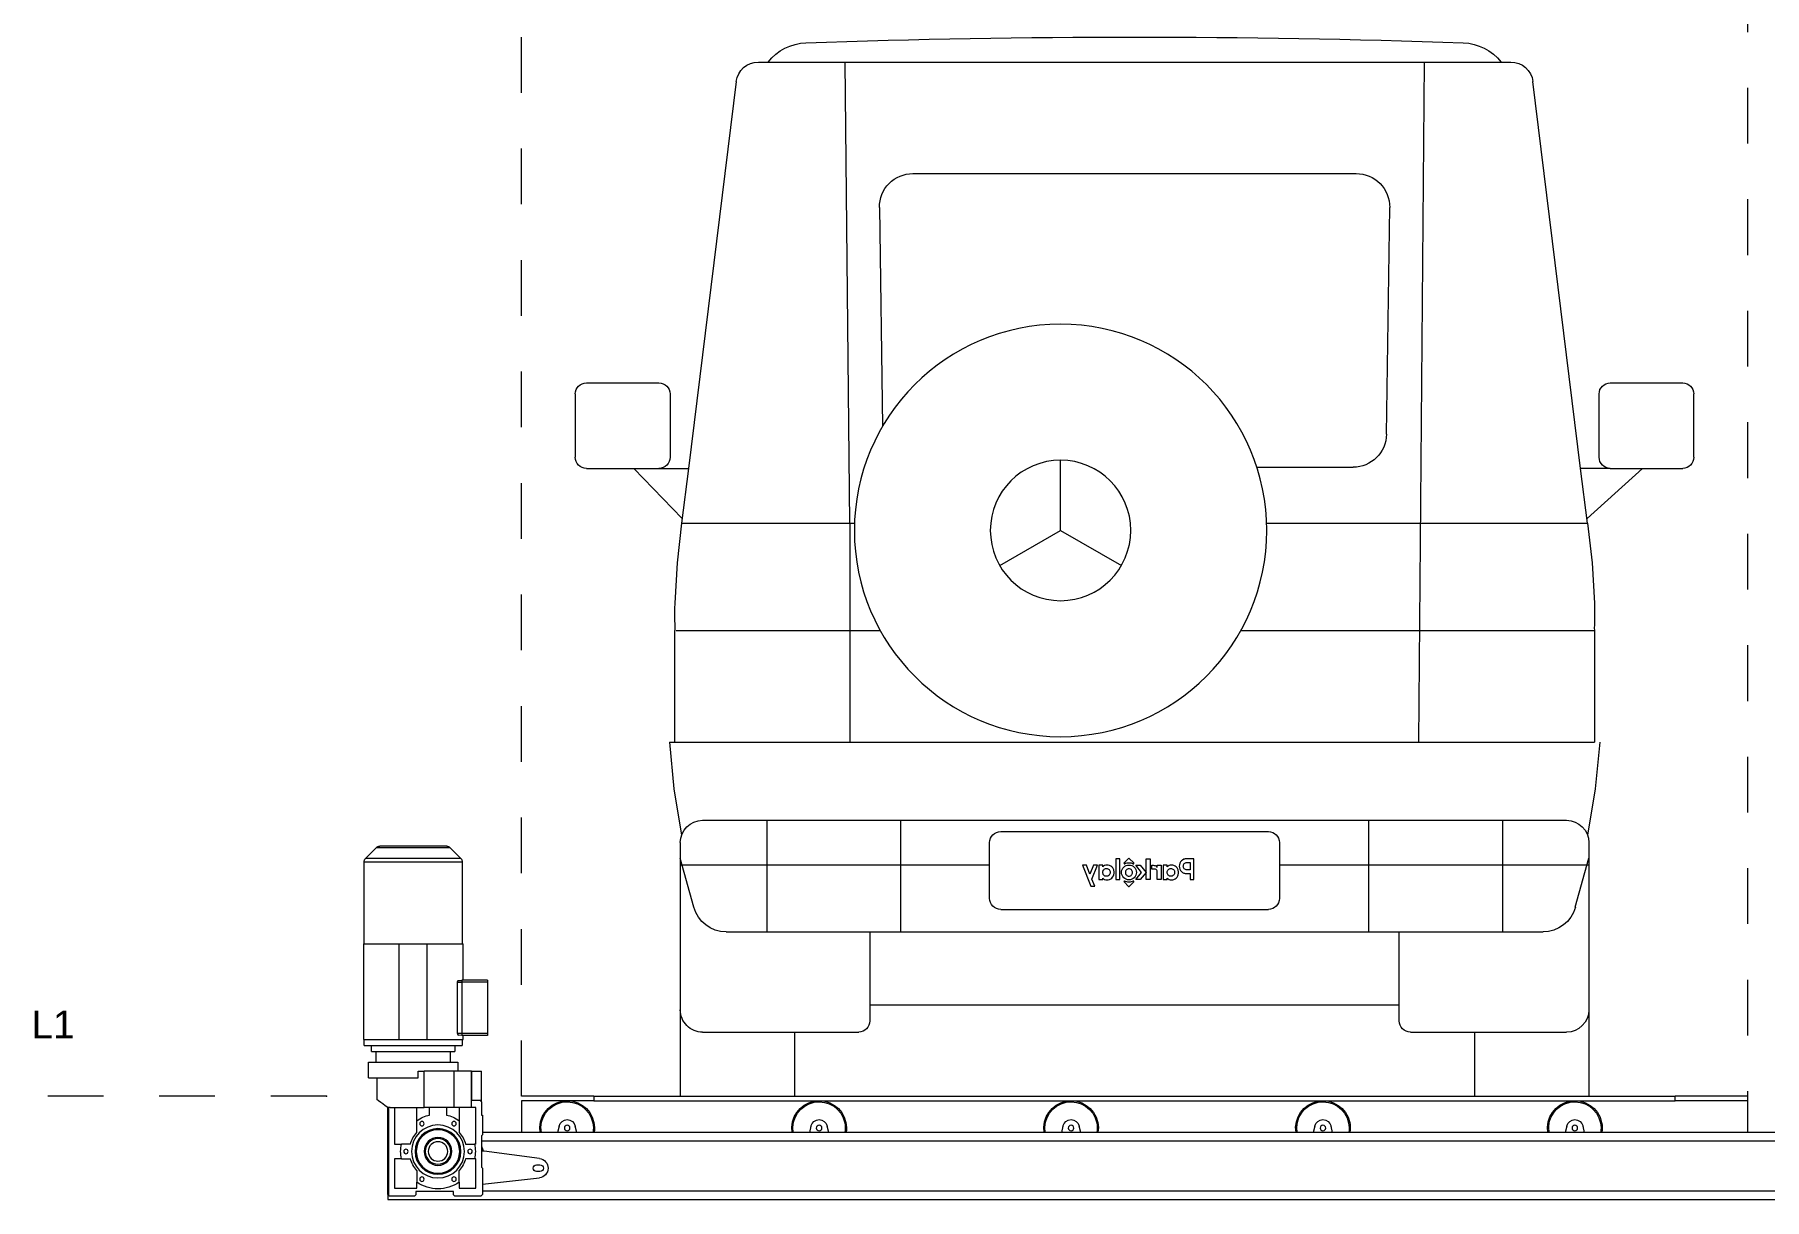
# Model space of a CAD drawing. Header units: inches. Extents: x 9.2 to 90.6, y 12.3 to 34.3.
# Drawn here: x 68.469 to 71.572, y 14.851 to 16.94 of the extents above; entities that cross this region are included whole.
import ezdxf
from ezdxf.enums import TextEntityAlignment as Align

# ---------------------------------------------------------------- set-up
doc = ezdxf.new("R2010")
doc.units = ezdxf.units.IN
doc.header["$MEASUREMENT"] = 0
doc.linetypes.add('CENTER', pattern=[10.16, 6.35, -1.27, 1.27, -1.27])
doc.linetypes.add('PHANTOM', pattern=[12.7, 6.35, -1.27, 1.27, -1.27, 1.27, -1.27])
for name, color, linetype in [('PK24-LABEL', 7, 'Continuous'), ('PK24-LOGO', 7, 'Continuous'), ('PK24E', 7, 'Continuous'), ('PK24E-COMP-CAR', 7, 'Continuous')]:
    doc.layers.add(name, color=color, linetype=linetype)
for name, color, linetype, true_color in [('PK24E-COMP-CAR_ZONE', 250, 'CENTER', 0x383e42), ('PK24E-COMP-PALLET', 132, 'Continuous', 0x00b7c8), ('PK24E-HELPER', 253, 'PHANTOM', 0xa1a1a1), ('PK24E-SYS-SHELF', 31, 'Continuous', 0xffcc5a)]:
    doc.layers.add(name, color=color, linetype=linetype, true_color=true_color)
doc.styles.get("Standard").update_dxf_attribs({"font": 'arial.ttf'})

# ---------------------------------------------------------------- blocks, each defined once
blk = doc.blocks.new('LOGO----DECOR-PK24')
at = {"layer": 'PK24-LOGO', "lineweight": 5}
for p, q in [((-10, 2.13), (-8.71, 2.13)), ((-10, -1.62), (-10, 2.13)), ((-9.29, 1.47), (-9.29, 0.11)), ((-8.76, 1.47), (-9.29, 1.47)), ((-9.29, 0.11), (-8.76, 0.11)), ((-8.61, 1.46), (-8.76, 1.47)), ((-8.76, 0.11), (-8.61, 0.13)), ((-8.71, 2.13), (-8.43, 2.11)), ((-8.48, 1.42), (-8.61, 1.46)), ((-8.61, 0.13), (-8.48, 0.17)), ((-8.36, 1.35), (-8.48, 1.42)), ((-8.48, 0.17), (-8.36, 0.23)), ((-8.43, 2.11), (-8.3, 2.07)), ((-8.26, 1.27), (-8.36, 1.35)), ((-8.36, 0.23), (-8.26, 0.31)), ((-8.3, 2.07), (-8.17, 2.03)), ((-8.19, 1.17), (-8.26, 1.27)), ((-8.26, 0.31), (-8.19, 0.41)), ((-8.13, 1.05), (-8.19, 1.17)), ((-8.19, 0.41), (-8.13, 0.53)), ((-8.17, 2.03), (-7.94, 1.9)), ((-8.09, 0.93), (-8.13, 1.05)), ((-8.13, 0.53), (-8.09, 0.66)), ((-8.08, 0.79), (-8.09, 0.93)), ((-8.09, 0.66), (-8.08, 0.79)), ((-7.94, 1.9), (-7.74, 1.74)), ((-7.74, 1.74), (-7.58, 1.55)), ((-7.58, 0.04), (-7.74, -0.16)), ((-7.58, 1.55), (-7.46, 1.32)), ((-7.46, 0.27), (-7.58, 0.04)), ((-7.46, 1.32), (-7.38, 1.06)), ((-7.38, 0.52), (-7.46, 0.27)), ((-7.38, 1.06), (-7.36, 0.79)), ((-7.36, 0.79), (-7.38, 0.52)), ((-7.19, -0.02), (-7.16, 0.13)), ((-7.16, 0.13), (-7.11, 0.26)), ((-7.11, 0.26), (-6.98, 0.49)), ((-6.98, 0.49), (-6.82, 0.68)), ((-6.82, 0.68), (-6.62, 0.82)), ((-6.62, 0.82), (-6.41, 0.92)), ((-6.42, 0.06), (-6.48, -0.05)), ((-6.33, 0.17), (-6.42, 0.06)), ((-6.41, 0.92), (-6.19, 0.98)), ((-6.23, 0.25), (-6.33, 0.17)), ((-6.11, 0.31), (-6.23, 0.25)), ((-6.19, 0.98), (-5.97, 1)), ((-5.98, 0.35), (-6.11, 0.31)), ((-5.84, 0.36), (-5.98, 0.35)), ((-5.97, 1), (-5.74, 0.98)), ((-5.71, 0.35), (-5.84, 0.36)), ((-5.74, 0.98), (-5.53, 0.92)), ((-5.58, 0.31), (-5.71, 0.35)), ((-5.47, 0.24), (-5.58, 0.31)), ((-5.53, 0.92), (-5.35, 0.82)), ((-5.37, 0.16), (-5.47, 0.24)), ((-5.29, 0.06), (-5.37, 0.16)), ((-5.35, 0.82), (-5.21, 0.7)), ((-5.23, -0.06), (-5.29, 0.06)), ((-5.21, 0.7), (-5.21, 0.95)), ((-5.21, 0.95), (-4.5, 0.95)), ((-4.5, 0.95), (-4.5, -1.62)), ((-3.41, 0.95), (-4.11, 0.95)), ((-4.11, 0.95), (-4.11, -1.62)), ((-3.41, 0.53), (-3.41, 0.95)), ((-3.36, 0.62), (-3.41, 0.53)), ((-3.37, -0.03), (-3.32, 0.06)), ((-3.29, 0.71), (-3.36, 0.62)), ((-3.32, 0.06), (-3.26, 0.13)), ((-3.22, 0.78), (-3.29, 0.71)), ((-3.26, 0.13), (-3.19, 0.19)), ((-3.14, 0.84), (-3.22, 0.78)), ((-3.19, 0.19), (-3.11, 0.23)), ((-3.05, 0.89), (-3.14, 0.84)), ((-3.11, 0.23), (-3.02, 0.26)), ((-2.94, 0.92), (-3.05, 0.89)), ((-3.02, 0.26), (-2.92, 0.27)), ((-2.83, 0.94), (-2.94, 0.92)), ((-2.92, 0.27), (-2.42, 0.27)), ((-2.7, 0.95), (-2.83, 0.94)), ((-2.42, 0.95), (-2.7, 0.95)), ((-2.42, 0.27), (-2.42, 0.95)), ((-1.42, 2.13), (-2.13, 2.13)), ((-2.13, 2.13), (-2.13, -1.62)), ((-1.42, -1.62), (-1.42, 2.13)), ((-0.37, 0.95), (-1.42, -0.33)), ((-0.61, -0.33), (0.44, 0.95)), ((0.44, 0.95), (-0.37, 0.95)), ((0.44, 0.19), (0.36, -0.06)), ((0.56, 0.41), (0.44, 0.19)), ((0.72, 0.61), (0.56, 0.41)), ((0.92, 0.77), (0.72, 0.61)), ((0.77, 1.32), (0.79, 1.37)), ((0.78, 1.26), (0.77, 1.32)), ((0.81, 1.24), (0.78, 1.26)), ((0.79, 1.37), (1.61, 2.19)), ((0.85, 1.23), (0.81, 1.24)), ((0.89, 1.24), (0.85, 1.23)), ((1.07, 1.32), (0.89, 1.24)), ((1.15, 0.9), (0.92, 0.77)), ((1.27, 1.37), (1.07, 1.32)), ((1.07, -0.08), (1.13, 0.03)), ((1.13, 0.03), (1.21, 0.12)), ((1.4, 0.98), (1.15, 0.9)), ((1.21, 0.12), (1.3, 0.2)), ((1.46, 1.41), (1.27, 1.37)), ((1.3, 0.2), (1.41, 0.26)), ((1.67, 1), (1.4, 0.98)), ((1.41, 0.26), (1.54, 0.3)), ((1.67, 1.42), (1.46, 1.41)), ((1.54, 0.3), (1.67, 0.31)), ((1.61, 2.19), (1.67, 2.21)), ((1.67, 2.21), (1.73, 2.19)), ((1.87, 1.41), (1.67, 1.42)), ((1.94, 0.98), (1.67, 1)), ((1.67, 0.31), (1.8, 0.3)), ((1.73, 2.19), (2.54, 1.37)), ((1.8, 0.3), (1.92, 0.26)), ((2.07, 1.37), (1.87, 1.41)), ((1.92, 0.26), (2.03, 0.2)), ((2.19, 0.9), (1.94, 0.98)), ((2.03, 0.2), (2.13, 0.12)), ((2.26, 1.32), (2.07, 1.37)), ((2.13, 0.12), (2.2, 0.03)), ((2.41, 0.77), (2.19, 0.9)), ((2.2, 0.03), (2.26, -0.08)), ((2.45, 1.24), (2.26, 1.32)), ((2.61, 0.61), (2.41, 0.77)), ((2.48, 1.23), (2.45, 1.24)), ((2.52, 1.24), (2.48, 1.23)), ((2.55, 1.26), (2.52, 1.24)), ((2.54, 1.37), (2.57, 1.32)), ((2.57, 1.32), (2.55, 1.26)), ((2.78, 0.41), (2.61, 0.61)), ((2.9, 0.19), (2.78, 0.41)), ((2.98, -0.06), (2.9, 0.19)), ((3.31, 2.13), (4.01, 2.13)), ((3.31, -1.62), (3.31, 2.13)), ((4.01, 2.13), (4.01, -1.62)), ((4.37, -0.02), (4.4, 0.13)), ((4.4, 0.13), (4.45, 0.26)), ((4.45, 0.26), (4.58, 0.49)), ((4.58, 0.49), (4.74, 0.68)), ((4.74, 0.68), (4.93, 0.82)), ((4.93, 0.82), (5.15, 0.92)), ((5.14, 0.06), (5.08, -0.05)), ((5.23, 0.17), (5.14, 0.06)), ((5.15, 0.92), (5.37, 0.98)), ((5.33, 0.25), (5.23, 0.17)), ((5.45, 0.31), (5.33, 0.25)), ((5.37, 0.98), (5.59, 1)), ((5.58, 0.35), (5.45, 0.31)), ((5.72, 0.36), (5.58, 0.35)), ((5.59, 1), (5.82, 0.98)), ((5.85, 0.35), (5.72, 0.36)), ((5.82, 0.98), (6.03, 0.92)), ((5.98, 0.31), (5.85, 0.35)), ((6.09, 0.24), (5.98, 0.31)), ((6.03, 0.92), (6.21, 0.82)), ((6.19, 0.16), (6.09, 0.24)), ((6.27, 0.06), (6.19, 0.16)), ((6.21, 0.82), (6.35, 0.7)), ((6.32, -0.06), (6.27, 0.06)), ((6.35, 0.7), (6.35, 0.95)), ((6.35, 0.95), (7.06, 0.95)), ((7.06, 0.95), (7.06, -1.62)), ((8.33, -1.51), (7.31, 0.95)), ((7.31, 0.95), (8.05, 0.95)), ((8.05, 0.95), (8.68, -0.63)), ((10, 0.95), (8.51, -2.81)), ((8.68, -0.63), (9.27, 0.95)), ((9.27, 0.95), (10, 0.95)), ((-9.29, -1.62), (-10, -1.62)), ((-8.71, -0.55), (-9.29, -0.55)), ((-9.29, -0.55), (-9.29, -1.62)), ((-8.43, -0.52), (-8.71, -0.55)), ((-8.3, -0.49), (-8.43, -0.52)), ((-8.17, -0.44), (-8.3, -0.49)), ((-7.94, -0.32), (-8.17, -0.44)), ((-7.74, -0.16), (-7.94, -0.32)), ((-7.22, -0.33), (-7.21, -0.17)), ((-7.21, -0.5), (-7.22, -0.33)), ((-7.21, -0.17), (-7.19, -0.02)), ((-7.19, -0.65), (-7.21, -0.5)), ((-7.16, -0.79), (-7.19, -0.65)), ((-7.1, -0.92), (-7.16, -0.79)), ((-6.97, -1.15), (-7.1, -0.92)), ((-6.81, -1.34), (-6.97, -1.15)), ((-6.62, -1.48), (-6.81, -1.34)), ((-6.41, -1.59), (-6.62, -1.48)), ((-6.52, -0.18), (-6.53, -0.33)), ((-6.53, -0.33), (-6.52, -0.47)), ((-6.48, -0.05), (-6.52, -0.18)), ((-6.52, -0.47), (-6.48, -0.6)), ((-6.48, -0.6), (-6.42, -0.72)), ((-6.42, -0.72), (-6.33, -0.82)), ((-6.19, -1.65), (-6.41, -1.59)), ((-6.33, -0.82), (-6.23, -0.9)), ((-6.23, -0.9), (-6.11, -0.97)), ((-5.98, -1.67), (-6.19, -1.65)), ((-6.11, -0.97), (-5.98, -1.01)), ((-5.98, -1.01), (-5.84, -1.02)), ((-5.74, -1.65), (-5.98, -1.67)), ((-5.84, -1.02), (-5.71, -1.01)), ((-5.53, -1.57), (-5.74, -1.65)), ((-5.71, -1.01), (-5.58, -0.97)), ((-5.58, -0.97), (-5.47, -0.9)), ((-5.35, -1.47), (-5.53, -1.57)), ((-5.47, -0.9), (-5.37, -0.82)), ((-5.37, -0.82), (-5.29, -0.72)), ((-5.21, -1.33), (-5.35, -1.47)), ((-5.29, -0.72), (-5.23, -0.6)), ((-5.2, -0.19), (-5.23, -0.06)), ((-5.23, -0.6), (-5.2, -0.47)), ((-5.21, -1.62), (-5.21, -1.33)), ((-5.21, -1.33), (-5.21, -1.33)), ((-4.5, -1.62), (-5.21, -1.62)), ((-5.19, -0.33), (-5.2, -0.19)), ((-5.2, -0.47), (-5.19, -0.33)), ((-4.11, -1.62), (-3.41, -1.62)), ((-3.41, -0.21), (-3.4, -0.12)), ((-3.41, -1.62), (-3.41, -0.21)), ((-3.4, -0.12), (-3.37, -0.03)), ((-2.13, -1.62), (-1.42, -1.62)), ((-1.42, -0.33), (-0.37, -1.62)), ((0.44, -1.62), (-0.61, -0.33)), ((-0.37, -1.62), (0.44, -1.62)), ((0.36, -0.06), (0.33, -0.33)), ((0.33, -0.33), (0.36, -0.6)), ((0.36, -0.6), (0.44, -0.85)), ((0.44, -0.85), (0.56, -1.08)), ((0.56, -1.08), (0.72, -1.28)), ((0.72, -1.28), (0.92, -1.44)), ((0.77, -1.98), (0.78, -1.93)), ((0.79, -2.04), (0.77, -1.98)), ((0.78, -1.93), (0.81, -1.9)), ((1.61, -2.85), (0.79, -2.04)), ((0.81, -1.9), (0.85, -1.89)), ((0.85, -1.89), (0.89, -1.9)), ((0.89, -1.9), (1.07, -1.98)), ((0.92, -1.44), (1.15, -1.56)), ((1.02, -0.33), (1.03, -0.2)), ((1.03, -0.46), (1.02, -0.33)), ((1.03, -0.2), (1.07, -0.08)), ((1.07, -0.59), (1.03, -0.46)), ((1.13, -0.7), (1.07, -0.59)), ((1.07, -1.98), (1.27, -2.04)), ((1.21, -0.79), (1.13, -0.7)), ((1.15, -1.56), (1.4, -1.64)), ((1.3, -0.87), (1.21, -0.79)), ((1.27, -2.04), (1.46, -2.07)), ((1.41, -0.93), (1.3, -0.87)), ((1.4, -1.64), (1.67, -1.67)), ((1.54, -0.97), (1.41, -0.93)), ((1.46, -2.07), (1.67, -2.09)), ((1.67, -0.98), (1.54, -0.97)), ((1.67, -2.88), (1.61, -2.85)), ((1.8, -0.97), (1.67, -0.98)), ((1.67, -1.67), (1.94, -1.64)), ((1.67, -2.09), (1.87, -2.07)), ((1.73, -2.85), (1.67, -2.88)), ((2.54, -2.04), (1.73, -2.85)), ((1.92, -0.93), (1.8, -0.97)), ((1.87, -2.07), (2.07, -2.04)), ((2.03, -0.87), (1.92, -0.93)), ((1.94, -1.64), (2.19, -1.56)), ((2.13, -0.79), (2.03, -0.87)), ((2.07, -2.04), (2.26, -1.98)), ((2.2, -0.7), (2.13, -0.79)), ((2.19, -1.56), (2.41, -1.44)), ((2.26, -0.59), (2.2, -0.7)), ((2.26, -0.08), (2.3, -0.2)), ((2.3, -0.46), (2.26, -0.59)), ((2.26, -1.98), (2.45, -1.9)), ((2.3, -0.2), (2.31, -0.33)), ((2.31, -0.33), (2.3, -0.46)), ((2.41, -1.44), (2.61, -1.28)), ((2.45, -1.9), (2.48, -1.89)), ((2.48, -1.89), (2.52, -1.9)), ((2.52, -1.9), (2.55, -1.93)), ((2.57, -1.98), (2.54, -2.04)), ((2.55, -1.93), (2.57, -1.98)), ((2.61, -1.28), (2.78, -1.08)), ((2.78, -1.08), (2.9, -0.85)), ((2.9, -0.85), (2.98, -0.6)), ((3, -0.33), (2.98, -0.06)), ((2.98, -0.6), (3, -0.33)), ((4.01, -1.62), (3.31, -1.62)), ((4.34, -0.17), (4.37, -0.02)), ((4.34, -0.33), (4.34, -0.17)), ((4.34, -0.5), (4.34, -0.33)), ((4.37, -0.65), (4.34, -0.5)), ((4.4, -0.79), (4.37, -0.65)), ((4.46, -0.92), (4.4, -0.79)), ((4.59, -1.15), (4.46, -0.92)), ((4.75, -1.34), (4.59, -1.15)), ((4.94, -1.48), (4.75, -1.34)), ((5.15, -1.59), (4.94, -1.48)), ((5.04, -0.18), (5.03, -0.33)), ((5.03, -0.33), (5.04, -0.47)), ((5.08, -0.05), (5.04, -0.18)), ((5.04, -0.47), (5.08, -0.6)), ((5.08, -0.6), (5.14, -0.72)), ((5.14, -0.72), (5.23, -0.82)), ((5.37, -1.65), (5.15, -1.59)), ((5.23, -0.82), (5.33, -0.9)), ((5.33, -0.9), (5.45, -0.97)), ((5.58, -1.67), (5.37, -1.65)), ((5.45, -0.97), (5.58, -1.01)), ((5.58, -1.01), (5.72, -1.02)), ((5.81, -1.65), (5.58, -1.67)), ((5.72, -1.02), (5.85, -1.01)), ((6.03, -1.57), (5.81, -1.65)), ((5.85, -1.01), (5.98, -0.97)), ((5.98, -0.97), (6.09, -0.9)), ((6.21, -1.47), (6.03, -1.57)), ((6.09, -0.9), (6.19, -0.82)), ((6.19, -0.82), (6.27, -0.72)), ((6.35, -1.33), (6.21, -1.47)), ((6.27, -0.72), (6.32, -0.6)), ((6.36, -0.19), (6.32, -0.06)), ((6.32, -0.6), (6.36, -0.47)), ((6.35, -1.62), (6.35, -1.33)), ((6.35, -1.33), (6.35, -1.33)), ((7.06, -1.62), (6.35, -1.62)), ((6.37, -0.33), (6.36, -0.19)), ((6.36, -0.47), (6.37, -0.33)), ((7.8, -2.81), (8.33, -1.51)), ((8.51, -2.81), (7.8, -2.81))]:
    blk.add_line(p, q, dxfattribs=at)
blk = doc.blocks.new('SUV--ONPALLET-BACK-COMP-PKE24')
at = {"layer": 'PK24E-COMP-CAR', "lineweight": 5}
for p, q in [((67.5, 185.52), (-67.51, 185.52)), ((-51, 63.5), (-52, 185.52)), ((52, 185.52), (51.14, 102.83)), ((-80.03, 112.64), (-71.48, 182.03)), ((71.47, 182.03), (80.02, 112.64)), ((39.77, 165.52), (-39.77, 165.52)), ((-45.2, 118.75), (-45.77, 159.45)), ((45.77, 159.45), (45.22, 120.18)), ((-85.35, 127.98), (-98.35, 127.98)), ((98.35, 127.98), (85.35, 127.98)), ((-100.35, 114.64), (-100.35, 125.98)), ((-83.35, 114.64), (-83.35, 125.98)), ((83.35, 125.98), (83.35, 114.64)), ((100.35, 125.98), (100.35, 114.64)), ((-85.35, 112.64), (-98.35, 112.64)), ((-81.19, 103.64), (-91.13, 112.64)), ((-85.35, 112.64), (-80.03, 112.64)), ((-81.29, 102.83), (-80.03, 112.64)), ((-21.94, 112.83), (-39.2, 112.83)), ((13.28, 101.5), (13.28, 114.1)), ((80.02, 112.64), (81.28, 102.82)), ((85.35, 112.64), (80.02, 112.64)), ((89.84, 112.64), (81.18, 103.63)), ((98.35, 112.64), (85.35, 112.64)), ((-81.28, 102.83), (-82.09, 95.66)), ((-23.7, 102.83), (-81.29, 102.83)), ((81.28, 102.83), (50.26, 102.83)), ((51, 63.5), (51, 102.83)), ((81.28, 102.83), (82.09, 95.66)), ((13.28, 101.5), (2.37, 95.2)), ((24.19, 95.2), (13.28, 101.5)), ((-82.09, 95.66), (-82.5, 88.46)), ((82.09, 95.66), (82.5, 88.46)), ((-82.52, 87.48), (-82.53, 86.5)), ((-82.5, 88.46), (-82.52, 87.48)), ((82.5, 88.46), (82.53, 87.48)), ((82.53, 87.48), (82.54, 86.5)), ((-82.53, 86.5), (-82.52, 85.52)), ((-82.52, 85.52), (-82.5, 84.53)), ((-82.5, 84.53), (-82.49, 84.03)), ((-82.49, 84.03), (-82.5, 83.53)), ((82.52, 85.52), (82.5, 84.53)), ((82.5, 84.53), (82.5, 84.03)), ((82.5, 84.03), (82.5, 83.53)), ((82.54, 86.5), (82.52, 85.52)), ((-82.5, 83.53), (-82.5, 63.5)), ((-19.07, 83.53), (-82.5, 83.53)), ((82.24, 83.53), (45.63, 83.53)), ((82.5, 63.5), (82.5, 83.53)), ((-83.46, 63.5), (-82.66, 55.12)), ((83.46, 63.5), (-82.5, 63.5)), ((83.46, 63.5), (82.67, 55.12)), ((-82.66, 55.12), (-81.27, 46.82)), ((82.67, 55.12), (81.28, 46.82)), ((77.5, 49.5), (-77.5, 49.5)), ((-66, 49.5), (-66, 29.5)), ((-42, 49.5), (-42, 29.5)), ((24, 47.5), (-24, 47.5)), ((42, 49.5), (42, 29.5)), ((66, 49.5), (66, 29.5)), ((-81.5, 45.5), (-81.5, 0)), ((-26, 45.5), (-26, 35.5)), ((26, 35.5), (26, 45.5)), ((81.5, 45.5), (81.5, 0)), ((-79.08, 33.91), (-81.5, 42.69)), ((-47.4, 41.5), (-81.5, 41.5)), ((-26, 41.5), (-73.62, 41.5)), ((81.5, 41.5), (26, 41.5)), ((79.09, 33.91), (81.5, 42.69)), ((24, 33.5), (-24, 33.5)), ((73.3, 29.5), (-73.3, 29.5)), ((-47.5, 13.5), (-47.5, 29.5)), ((47.5, 29.5), (47.5, 13.5)), ((47.5, 16.4), (-47.5, 16.4)), ((-49.5, 11.5), (-77.5, 11.5)), ((-61, 11.5), (-61, 0)), ((77.5, 11.5), (49.5, 11.5)), ((61, 11.5), (61, 0))]:
    blk.add_line(p, q, dxfattribs=at)
for radius in [37, 12.6]:
    blk.add_circle((13.28, 101.5), radius, dxfattribs=at)
for centre, radius, start, end in [((0, -1503.5), 1693.5, 88.00462, 91.99542), ((-58.65, 179.94), 9.04, 91.9954, 141.8296), ((58.65, 179.94), 9.04, 38.1704, 88.0046), ((-67.51, 181.52), 4, 90.0004, 172.6609), ((67.5, 181.52), 4, 7.3392, 90.0002), ((-39.77, 159.52), 6, 90.0001, 180.7189), ((39.77, 159.52), 6, 359.2811, 90.0002), ((-98.35, 125.98), 2, 90, 180), ((-85.35, 125.98), 2, 0, 90), ((85.35, 125.98), 2, 90, 180), ((98.35, 125.98), 2, 0, 90), ((-39.2, 118.83), 6, 180.7189, 270), ((-98.35, 114.64), 2, 180, 270), ((-85.35, 114.64), 2, 270, 360), ((85.35, 114.64), 2, 180, 270), ((98.35, 114.64), 2, 270, 0), ((-77.5, 45.5), 4, 90, 180), ((-24, 45.5), 2, 90, 180), ((24, 45.5), 2, 0, 90), ((77.5, 45.5), 4, 0, 90), ((-24, 35.5), 2, 180, 270), ((24, 35.5), 2, 270, 0), ((-73.3, 35.5), 6, 195.3762, 269.9999), ((73.3, 35.5), 6, 269.9997, 344.6237), ((-77.5, 15.5), 4, 180, 270), ((-49.5, 13.5), 2, 270, 360), ((49.5, 13.5), 2, 180, 270), ((77.5, 15.5), 4, 270, 0)]:
    blk.add_arc(centre, radius, start, end, dxfattribs=at)
at = {"linetype": 'Continuous', "lineweight": 5}
blk.add_blockref('LOGO----DECOR-PK24', (-0.66, 40.48), dxfattribs=at)
blk = doc.blocks.new('*U35')
at = {"layer": 'PK24E-COMP-CAR_ZONE', "lineweight": 5}
blk.add_lwpolyline([(1018, 0), (1018, 200.9), (798, 200.9), (798, 0)], dxfattribs=at)
at = {"layer": 'PK24E-COMP-PALLET', "lineweight": 5}
for p, q in [((798, 0), (811.01, 0)), ((798, 0), (798, -0.8)), ((811.01, -0.8), (811.01, 0)), ((1004.99, 0), (811.01, 0)), ((1004.99, 0), (1004.99, -0.8)), ((1004.99, 0), (1018, 0)), ((798, -0.8), (811.01, -0.8)), ((798, -0.8), (798, -6.5)), ((1004.99, -0.8), (811.01, -0.8)), ((1004.99, -0.8), (1018, -0.8)), ((1018, -0.8), (1018, -6.5))]:
    blk.add_line(p, q, dxfattribs=at)
at = {"layer": 'PK24E-HELPER', "lineweight": 5}
blk.add_line((1053, 0), (1103, 0), dxfattribs=at)
blk.add_point((1053, 0), dxfattribs=at)
at = {"layer": 'PK24E-SYS-SHELF', "lineweight": 5}
for p, q in [((1030.86, 44.62), (1028.86, 42.62)), ((1037.43, 44.62), (1030.86, 44.62)), ((1031.42, 44.85), (1043.44, 44.85)), ((1044, 44.62), (1037.43, 44.62)), ((1046, 42.62), (1044, 44.62)), ((1028.63, 42.06), (1028.63, 38.16)), ((1037.43, 42.06), (1028.63, 42.06)), ((1028.86, 42.62), (1037.43, 42.62)), ((1037.43, 42.62), (1046, 42.62)), ((1046.23, 42.06), (1037.43, 42.06)), ((1046.23, 27.35), (1046.23, 42.06)), ((1028.63, 37.68), (1028.63, 27.35)), ((1034.9, 27.35), (1028.46, 27.35)), ((1028.46, 20.83), (1028.46, 27.35)), ((1039.96, 27.35), (1034.9, 27.35)), ((1034.9, 10.2), (1034.9, 27.35)), ((1046.28, 27.35), (1039.96, 27.35)), ((1039.96, 10.2), (1039.96, 27.35)), ((1046.28, 10.2), (1046.28, 27.35)), ((1024.08, 20.83), (1024.08, 20.47)), ((1024.08, 20.83), (1028.73, 20.83)), ((1024.08, 20.47), (1024.08, 11.28)), ((1024.08, 20.47), (1028.73, 20.47)), ((1028.73, 20.83), (1028.73, 20.47)), ((1029.37, 20.77), (1028.73, 20.75)), ((1028.73, 20.47), (1028.73, 11.28)), ((1029.55, 20.46), (1028.73, 20.45)), ((1029.55, 20.46), (1029.55, 11.29)), ((1024.08, 11.28), (1024.08, 10.92)), ((1024.08, 11.28), (1028.73, 11.28)), ((1024.08, 10.92), (1028.73, 10.92)), ((1028.46, 10.2), (1028.46, 10.92)), ((1034.9, 10.2), (1028.46, 10.2)), ((1028.63, 10.2), (1028.63, 9.1)), ((1029.55, 11.29), (1028.73, 11.3)), ((1028.73, 11.28), (1028.73, 10.92)), ((1029.37, 10.98), (1028.73, 11)), ((1039.96, 10.2), (1034.9, 10.2)), ((1046.28, 10.2), (1039.96, 10.2)), ((1046.23, 9.1), (1046.23, 10.2)), ((1046.23, 9.1), (1028.63, 9.1)), ((1029.96, 9.1), (1029.96, 8)), ((1044.9, 8), (1029.96, 8)), ((1030.81, 8), (1030.81, 6.1)), ((1044.05, 6.1), (1044.05, 8)), ((1044.9, 8), (1044.9, 9.1)), ((1026.98, 4.5), (1025.18, 4.5)), ((1025.18, -0.7), (1025.18, 4.5)), ((1026.98, -2), (1026.98, 4.5)), ((1026.98, 4.5), (1030.11, 4.5)), ((1026.98, 4.5), (1026.98, -0.7)), ((1029.43, 6.1), (1029.43, 4.5)), ((1045.43, 6.1), (1029.43, 6.1)), ((1030.11, 4.5), (1035.48, 4.5)), ((1030.11, 4.5), (1030.11, -2)), ((1035.48, -2), (1035.48, 4.5)), ((1036.52, 4.5), (1035.48, 4.5)), ((1036.52, 3.3), (1036.52, 4.5)), ((1045.43, 3.3), (1036.52, 3.3)), ((1043.98, 3.3), (1043.98, -0.6)), ((1045.43, 3.3), (1045.43, 6.1)), ((1025.48, -0.7), (1025.18, -1)), ((1026.98, -0.7), (1025.18, -0.7)), ((1025.18, -1), (1025.18, -0.7)), ((1025.18, -1), (1025.18, -3.4)), ((1026.18, -2), (1026.98, -2)), ((1026.18, -8.6), (1026.18, -2)), ((1026.98, -2), (1030.11, -2)), ((1029.18, -2), (1029.18, -4.38)), ((1030.11, -2), (1035.48, -2)), ((1031.48, -2), (1031.48, -3.37)), ((1034.48, -3.37), (1034.48, -2)), ((1041.57, -2), (1035.48, -2)), ((1036.78, -4.38), (1036.78, -2)), ((1040.78, -2), (1040.78, -8.6)), ((1041.57, -2), (1041.78, -2)), ((1041.78, -17.8), (1041.78, -2)), ((1041.78, -2), (1041.98, -2)), ((1041.98, -17.6), (1041.98, -2)), ((827.27, -6.5), (827.54, -5.35)), ((830.46, -5.35), (830.73, -6.5)), ((872.47, -6.5), (872.74, -5.35)), ((875.66, -5.35), (875.93, -6.5)), ((917.67, -6.5), (917.94, -5.35)), ((920.86, -5.35), (921.13, -6.5)), ((962.87, -6.5), (963.14, -5.35)), ((966.06, -5.35), (966.33, -6.5)), ((1008.07, -6.5), (1008.34, -5.35)), ((1011.26, -5.35), (1011.53, -6.5)), ((1024.98, -3.4), (1024.98, -6.9)), ((1025.18, -3.4), (1024.98, -3.4)), ((1029.18, -4.38), (1029.18, -6.5)), ((1036.78, -6.5), (1036.78, -4.38)), ((120.5, -6.5), (1024.98, -6.5)), ((1025.18, -8), (120.5, -8)), ((1024.98, -6.9), (1025.18, -7.1)), ((1025.18, -7.1), (1025.18, -12.7)), ((1026.18, -8.6), (1026.41, -8.6)), ((1028.05, -8.6), (1026.41, -8.6)), ((1037.91, -8.6), (1039.55, -8.6)), ((1040.78, -8.6), (1039.55, -8.6)), ((1015.28, -12.29), (1014.68, -12.29)), ((1014.76, -11.16), (1024.72, -9.88)), ((1026.18, -11.2), (1026.41, -11.2)), ((1026.18, -16.5), (1026.18, -11.2)), ((1026.41, -11.2), (1028.05, -11.2)), ((1039.55, -11.2), (1037.91, -11.2)), ((1039.55, -11.2), (1040.78, -11.2)), ((1040.78, -11.2), (1040.78, -16.5)), ((1014.68, -13.51), (1015.28, -13.51)), ((1024.98, -15.79), (1014.78, -14.64)), ((1025.18, -12.7), (1024.98, -12.9)), ((1024.98, -12.9), (1024.98, -17.6)), ((1029.18, -15.42), (1029.18, -13.3)), ((1029.18, -15.42), (1029.18, -16.5)), ((1036.78, -13.3), (1036.78, -15.42)), ((1036.78, -16.5), (1036.78, -15.42)), ((120.5, -17), (1024.98, -17)), ((1041.98, -18.5), (120.5, -18.5)), ((1024.98, -17.6), (1025.28, -17.9)), ((1025.28, -17.9), (1029.98, -17.9)), ((1029.18, -16.5), (1026.18, -16.5)), ((1029.98, -17.9), (1030.18, -17.7)), ((1030.18, -17.1), (1036.98, -17.1)), ((1030.18, -17.7), (1030.18, -17.1)), ((1040.78, -16.5), (1036.78, -16.5)), ((1036.98, -17.1), (1036.98, -17.7)), ((1036.98, -17.7), (1037.18, -17.9)), ((1037.18, -17.9), (1041.68, -17.9)), ((1041.68, -17.9), (1041.78, -17.8)), ((1041.78, -17.8), (1041.98, -17.6)), ((1041.98, -17.6), (1041.98, -18.5))]:
    blk.add_line(p, q, dxfattribs=at)
at = {"layer": 'PK24E-SYS-SHELF', "lineweight": 5, "flags": 128}
for points in [[(1041.98, -2), (1042.43, -1.69), (1042.86, -1.39), (1043.26, -1.11), (1043.63, -0.84), (1043.98, -0.6)], [(1024.72, -9.88), (1024.98, -9.83), (1025.18, -9.77)]]:
    blk.add_lwpolyline(points, dxfattribs=at)
at = {"layer": 'PK24E-SYS-SHELF', "lineweight": 5}
for centre, radius in [((829, -5.7), 0.5), ((874.2, -5.7), 0.5), ((919.4, -5.7), 0.5), ((964.6, -5.7), 0.5), ((1009.8, -5.7), 0.5), ((1032.98, -9.9), 4.75), ((1032.98, -9.9), 4.1), ((1032.98, -9.9), 4), ((1032.98, -9.9), 3.9), ((1030.11, -4.92), 0.4), ((1035.86, -4.92), 0.4), ((1032.98, -9.9), 2.5), ((1032.98, -9.9), 2.3), ((1032.98, -9.9), 1.75), ((1027.23, -9.9), 0.4), ((1038.73, -9.9), 0.4), ((1030.11, -14.88), 0.4), ((1035.86, -14.88), 0.4)]:
    blk.add_circle(centre, radius, dxfattribs=at)
for centre, radius, start, end in [((1031.42, 44.05), 0.8, 90, 135), ((1043.44, 44.05), 0.8, 45, 90), ((1029.43, 42.06), 0.8, 135, 180), ((1045.43, 42.06), 0.8, 0, 45), ((829, -5.7), 4.9, 350.6035, 168.3689), ((829, -5.7), 4.7, 350.1998, 168.3689), ((874.2, -5.7), 4.9, 350.6035, 168.3689), ((874.2, -5.7), 4.7, 350.1998, 168.3689), ((919.4, -5.7), 4.9, 350.6035, 168.3689), ((919.4, -5.7), 4.7, 350.1998, 168.3689), ((964.6, -5.7), 4.9, 350.6035, 168.3689), ((964.6, -5.7), 4.7, 350.1998, 168.3689), ((1009.8, -5.7), 4.9, 350.6035, 168.3689), ((1009.8, -5.7), 4.7, 350.1998, 168.3689), ((829, -5.7), 4.9, 168.3689, 189.3965), ((829, -5.7), 4.7, 168.3689, 189.8002), ((829, -5.7), 1.5, 13.4634, 166.5366), ((874.2, -5.7), 4.9, 168.3689, 189.3965), ((874.2, -5.7), 4.7, 168.3689, 189.8002), ((874.2, -5.7), 1.5, 13.4634, 166.5366), ((919.4, -5.7), 4.9, 168.3689, 189.3965), ((919.4, -5.7), 4.7, 168.3689, 189.8002), ((919.4, -5.7), 1.5, 13.4634, 166.5366), ((964.6, -5.7), 4.9, 168.3689, 189.3965), ((964.6, -5.7), 4.7, 168.3689, 189.8002), ((964.6, -5.7), 1.5, 13.4634, 166.5366), ((1009.8, -5.7), 4.9, 168.3689, 189.3965), ((1009.8, -5.7), 4.7, 168.3689, 189.8002), ((1009.8, -5.7), 1.5, 13.4634, 166.5366), ((1032.98, -9.9), 6.7, 102.9371, 124.5527), ((1032.98, -9.9), 6.7, 55.4473, 77.0629), ((1026.48, -9.9), 1.55, 147.0041, 177.9348), ((1032.98, -9.9), 6.7, 168.8119, 191.1881), ((1032.98, -9.9), 5.1, 138.1675, 165.2322), ((1032.98, -9.9), 5.1, 14.7678, 41.8325), ((1032.98, -9.9), 6.7, 348.8119, 11.1881), ((1014.98, -12.9), 1.75, 97.3268, 263.56), ((1014.68, -12.9), 0.61, 90, 270), ((1015.28, -12.9), 0.61, 270, 90), ((1032.98, -9.9), 5.1, 194.7678, 221.8325), ((1032.98, -9.9), 5.1, 318.1675, 345.2322), ((1032.98, -9.9), 6.7, 235.4473, 304.5527)]:
    blk.add_arc(centre, radius, start, end, dxfattribs=at)
for centre, major_axis, start_param, end_param in [((1037.43, 25.65), (6.62, 6.74), 2.882142, 2.921612), ((1037.43, 6.1), (-6.62, 6.74), 0.21998, 0.259451)]:
    blk.add_ellipse(centre, major_axis=major_axis, ratio=0.963647, start_param=start_param, end_param=end_param, dxfattribs=at)
blk.add_open_spline([(1028.63, 38.16), (1028.63, 38.15), (1028.63, 38.15), (1028.63, 38.11), (1028.63, 38.05), (1028.63, 37.97), (1028.63, 37.89), (1028.63, 37.81), (1028.63, 37.74), (1028.63, 37.69), (1028.63, 37.67), (1028.63, 37.68), (1028.63, 37.68)], degree=3, knots=[0, 0, 0, 0, 0.106429, 0.212827, 0.319695, 0.427386, 0.535619, 0.643874, 0.751735, 0.859119, 0.966135, 1, 1, 1, 1], dxfattribs=at)
at = {"layer": 'PK24E', "lineweight": 5}
blk.add_blockref('SUV--ONPALLET-BACK-COMP-PKE24', (908, 0), dxfattribs=at)
at = {"layer": 'PK24-LABEL', "lineweight": 5}
blk.add_attdef('LEVEL_ID', text='', height=5, dxfattribs=at).set_placement((1102.57, 10.38), align=Align.CENTER)

msp = doc.modelspace()

# ---------------------------------------------------------------- block references
at = {"layer": 'PK24E', "lineweight": 5}
ref = msp.add_blockref('*U35', (79.5224, 15.0356), dxfattribs=dict(at, xscale=-0.01, yscale=0.01, zscale=0.01, rotation=359.9999999999996))
ref.add_attrib('LEVEL_ID', 'L1', dxfattribs={"layer": 'PK24-LABEL', "lineweight": 5, "height": 0.05, "rotation": 360}).set_placement((68.5019, 15.1394), align=Align.CENTER)
ref = msp.add_blockref('*U35', (79.5224, 15.0356), dxfattribs=dict(at, xscale=-0.01, yscale=0.01, zscale=0.01, rotation=359.9999999999996))
ref.add_attrib('LEVEL_ID', 'L1', dxfattribs={"layer": 'PK24-LABEL', "lineweight": 5, "height": 0.05, "rotation": 360}).set_placement((68.5019, 15.1394), align=Align.CENTER)

doc.saveas('drawing.dxf')
